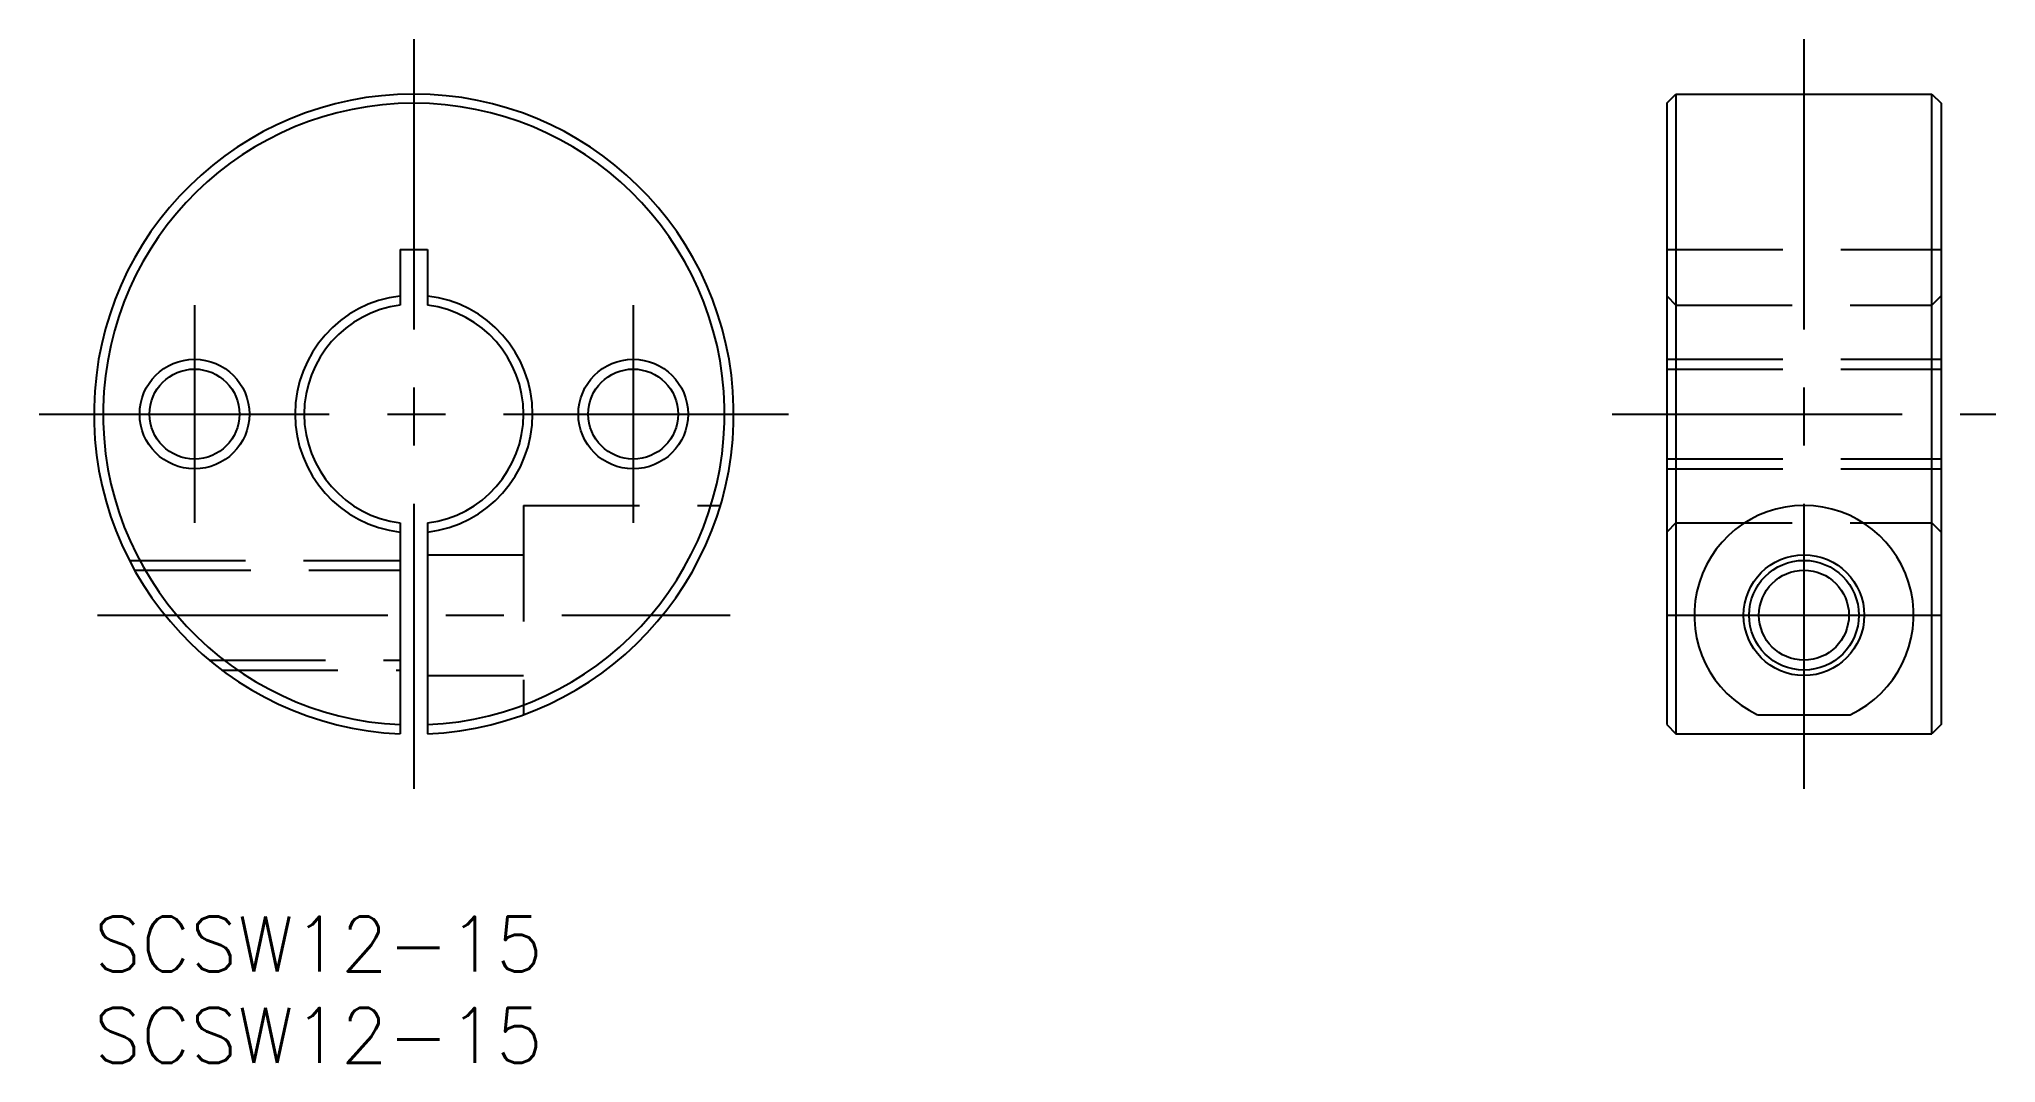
# Model space of a CAD drawing. Extents: x -3 to 104, y -8 to 48.
import ezdxf

# ---------------------------------------------------------------- set-up
doc = ezdxf.new("R2010")
doc.units = 0
doc.header["$LTSCALE"] = 0.5
doc.linetypes.add('CENTER', pattern=[50.8, 31.75, -6.35, 6.35, -6.35])
doc.linetypes.add('DASHED', pattern=[19.05, 12.7, -6.35])
for name, color, linetype in [('MSM_CENTER', 1, 'CENTER'), ('MSM_CONTINUOUS', 7, 'CONTINUOUS'), ('MSM_DASHED', 4, 'DASHED'), ('MSM_NARROW', 5, 'CONTINUOUS'), ('MSM_PART_NUMBER', 7, 'CONTINUOUS')]:
    doc.layers.add(name, color=color, linetype=linetype)
doc.styles.get("Standard").update_dxf_attribs({"font": 'txt.shx', "height": 3, "bigfont": 'bigfont.shx'})

# ---------------------------------------------------------------- blocks, each defined once
blk = doc.blocks.new('*U2')
at = {"layer": 'MSM_PART_NUMBER'}
blk.add_text('SCSW12-15', height=3, dxfattribs=at).set_placement((0, -3))
blk = doc.blocks.new('*U3')
at = {"layer": 'MSM_PART_NUMBER'}
blk.add_text('SCSW12-15', height=3, dxfattribs=at).set_placement((0, -8))

msp = doc.modelspace()

# ---------------------------------------------------------------- linework, layer by layer
at = {"layer": 'MSM_CENTER'}
for p, q in [((17.5, 47.98), (17.5, 6.98)), ((93.55, 47.98), (93.55, 6.98)), ((5.5, 33.43), (5.5, 21.53)), ((29.5, 33.43), (29.5, 21.53)), ((-3, 27.48), (38, 27.48)), ((83.05, 27.48), (104.05, 27.48)), ((0.2, 16.48), (34.8, 16.48)), ((86.05, 16.48), (101.05, 16.48))]:
    msp.add_line(p, q, dxfattribs=at)
at = {"layer": 'MSM_CONTINUOUS'}
for p, q in [((86.05, 44.48), (86.55, 44.98)), ((86.55, 44.98), (86.55, 10)), ((86.55, 44.98), (100.55, 44.98)), ((100.55, 10), (100.55, 44.98)), ((100.55, 44.98), (101.05, 44.48)), ((86.05, 44.48), (86.05, 10.5)), ((101.05, 44.48), (101.05, 10.5)), ((16.75, 36.48), (18.25, 36.48)), ((16.75, 36.48), (16.75, 33.44)), ((18.25, 36.48), (18.25, 33.44)), ((16.75, 21.53), (16.75, 10)), ((18.25, 21.53), (18.25, 10)), ((91.02, 11.04), (96.08, 11.04)), ((86.05, 10.5), (86.55, 10)), ((86.55, 10), (100.55, 10)), ((101.05, 10.5), (100.55, 10))]:
    msp.add_line(p, q, dxfattribs=at)
for centre, radius in [((5.5, 27.48), 2.46), ((29.5, 27.48), 2.46), ((93.55, 16.48), 3.3), ((93.55, 16.48), 2.46)]:
    msp.add_circle(centre, radius, dxfattribs=at)
for centre, radius, start, end in [((17.5, 27.48), 17.5, 272.4563, 267.5437), ((17.5, 27.48), 17, 272.5286, 267.4714), ((17.5, 27.48), 6.5, 96.6258, 263.3742), ((17.5, 27.48), 6, 97.1808, 262.8192), ((17.5, 27.48), 6.5, 276.6258, 83.3742), ((17.5, 27.48), 6, 277.1808, 82.8192), ((93.55, 16.48), 6, 294.9676, 245.0324)]:
    msp.add_arc(centre, radius, start, end, dxfattribs=at)
at = {"layer": 'MSM_DASHED'}
for p, q in [((86.05, 36.48), (101.05, 36.48)), ((86.05, 33.94), (86.55, 33.44)), ((86.55, 33.44), (100.55, 33.44)), ((100.55, 33.44), (101.05, 33.94)), ((86.05, 30.48), (101.05, 30.48)), ((86.05, 29.94), (101.05, 29.94)), ((86.05, 25.03), (101.05, 25.03)), ((86.05, 24.48), (101.05, 24.48)), ((23.5, 22.48), (23.5, 11.04)), ((23.5, 22.48), (34.27, 22.48)), ((86.55, 21.53), (86.05, 21.03)), ((86.55, 21.53), (100.55, 21.53)), ((100.55, 21.53), (101.05, 21.03)), ((1.94, 19.48), (16.75, 19.48)), ((18.25, 19.78), (23.5, 19.78)), ((2.23, 18.94), (16.75, 18.94)), ((6.31, 14.03), (16.75, 14.03)), ((7, 13.48), (16.75, 13.48)), ((18.25, 13.18), (23.5, 13.18))]:
    msp.add_line(p, q, dxfattribs=at)
at = {"layer": 'MSM_NARROW'}
for centre in [(5.5, 27.48), (29.5, 27.48), (93.55, 16.48)]:
    msp.add_circle(centre, 3, dxfattribs=at)

# ---------------------------------------------------------------- block references
at = {"layer": 'MSM_CONTINUOUS'}
for name in ['*U2', '*U3']:
    msp.add_blockref(name, (0, 0), dxfattribs=at)

doc.saveas('drawing.dxf')
